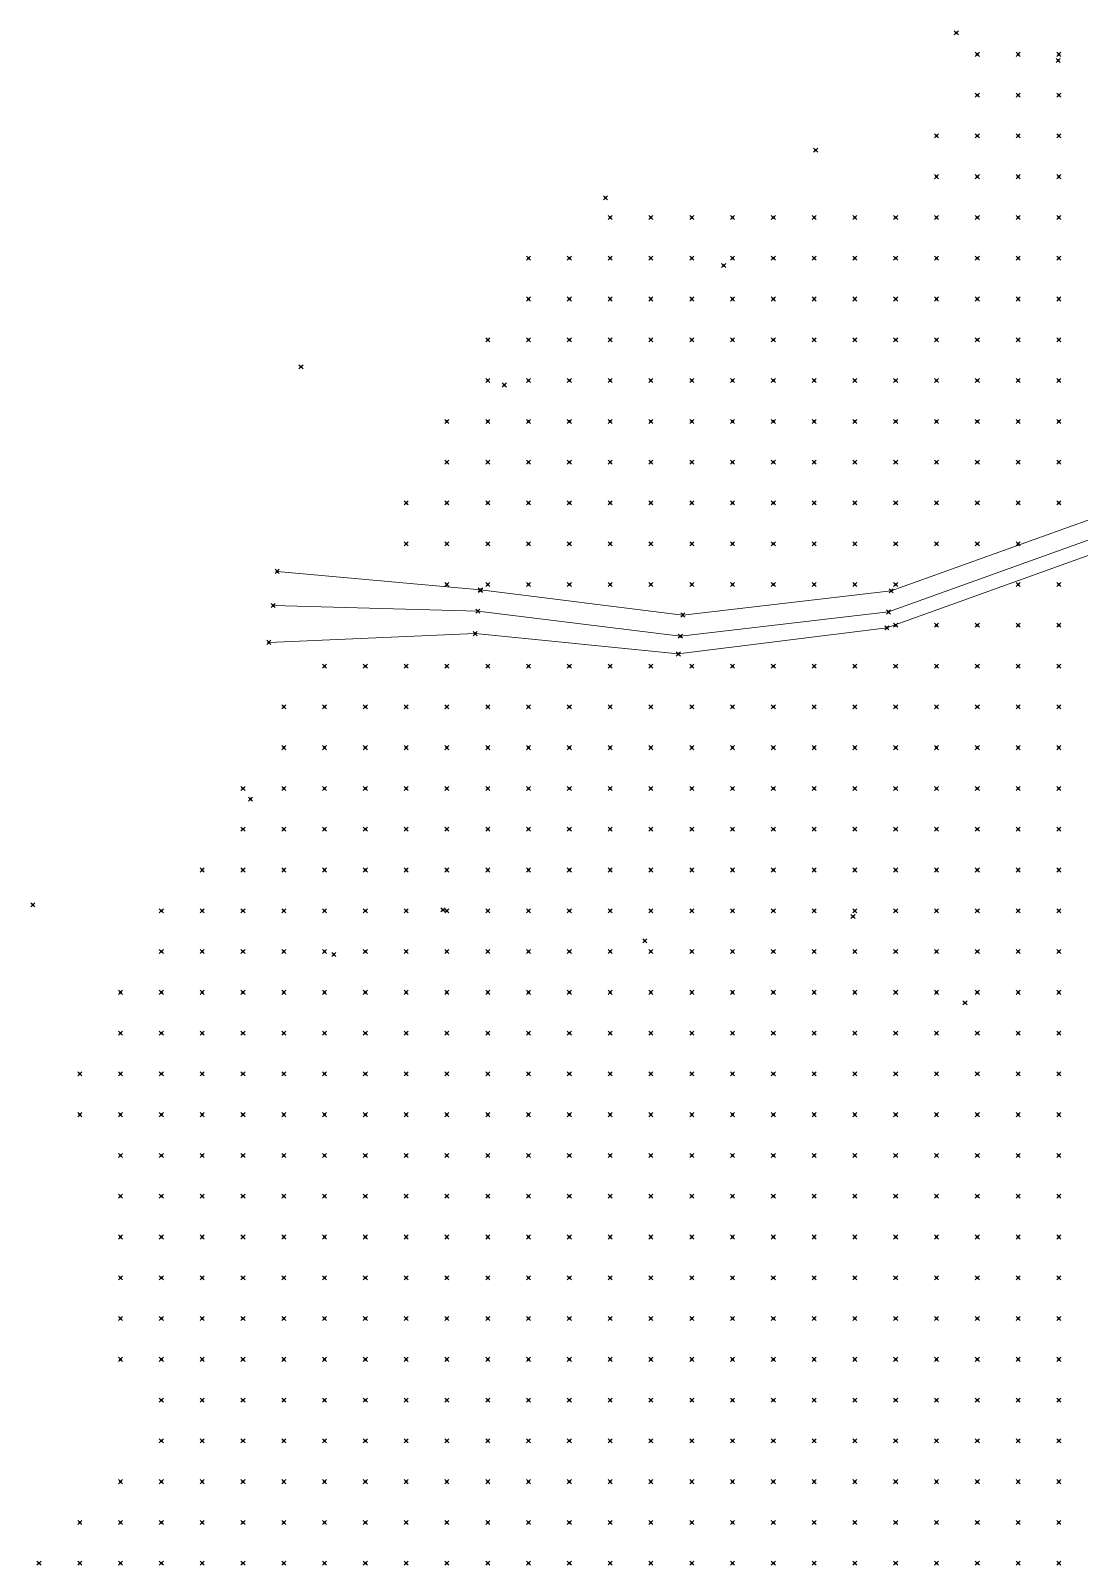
# Model space of a CAD drawing. Header units: metres. Extents: x 441556 to 446409, y 432338 to 461058.
# Drawn here: x 442526.3 to 442603.4, y 457675.8 to 457788.6 of the extents above; entities that cross this region are included whole.
import ezdxf

# ---------------------------------------------------------------- set-up
doc = ezdxf.new("R2010")
doc.units = ezdxf.units.M
doc.header["$MEASUREMENT"] = 0
doc.header["$PDMODE"] = 35
doc.header["$PDSIZE"] = 0.15
for name, color, linetype, lineweight in [('DTM-BRE-RevN_GRP_FIRUL APEI', 2, 'Continuous', 0), ('DTM-BRE-RevN_GRP_RAU', 2, 'Continuous', 0), ('DTM-NOK-RevN_LIDAR_co_lidar', 91, 'Continuous', 0), ('DTM-NOK-RevN_RTK', 32, 'Continuous', 0)]:
    doc.layers.add(name, color=color, linetype=linetype, lineweight=lineweight)

msp = doc.modelspace()

# ---------------------------------------------------------------- linework, layer by layer
at = {"layer": 'DTM-BRE-RevN_GRP_FIRUL APEI'}
for p, q in [((442589.35, 457745.867, 416.445), (442610.37, 457753.434, 407.674)), ((442544.1, 457746.342, 430.657), (442559.153, 457745.925, 426.169)), ((442559.153, 457745.925, 426.169), (442574.04, 457744.081, 422.297)), ((442574.04, 457744.081, 422.297), (442589.35, 457745.867, 416.445))]:
    msp.add_line(p, q, dxfattribs=at)
at = {"layer": 'DTM-BRE-RevN_GRP_RAU'}
for p, q in [((442589.532, 457747.422, 417.235), (442610.552, 457754.989, 408.464)), ((442589.215, 457744.704, 417.235), (442610.234, 457752.271, 408.464)), ((442544.393, 457748.855, 431.424), (442559.336, 457747.489, 426.765)), ((442559.336, 457747.489, 426.765), (442574.223, 457745.645, 422.892)), ((442574.223, 457745.645, 422.892), (442589.532, 457747.422, 417.235)), ((442543.784, 457743.633, 431.538), (442558.961, 457744.276, 426.595)), ((442558.961, 457744.276, 426.595), (442573.888, 457742.778, 422.939)), ((442573.888, 457742.778, 422.939), (442589.215, 457744.704, 417.235))]:
    msp.add_line(p, q, dxfattribs=at)
at = {"layer": 'DTM-NOK-RevN_LIDAR_co_lidar'}
for p in [(442595.87, 457786.88, 437.833), (442598.869, 457786.88, 436.576), (442601.869, 457786.88, 434.949), (442601.823, 457786.431, 434.556), (442595.87, 457783.88, 436.625), (442598.869, 457783.88, 435.071), (442601.869, 457783.88, 432.991), (442583.985, 457779.838, 441.113), (442592.871, 457780.881, 435.696), (442595.87, 457780.881, 433.888), (442598.869, 457780.881, 432.682), (442601.869, 457780.881, 431.292), (442592.871, 457777.882, 433.759), (442595.87, 457777.882, 431.317), (442598.869, 457777.882, 429.829), (442601.869, 457777.882, 428.684), (442568.531, 457776.321, 446.311), (442568.876, 457774.882, 445.764), (442571.875, 457774.882, 444.839), (442574.875, 457774.882, 443.584), (442577.874, 457774.882, 442.08), (442580.873, 457774.882, 440.17), (442583.873, 457774.882, 437.984), (442586.872, 457774.882, 436.027), (442589.871, 457774.882, 433.927), (442592.871, 457774.882, 431.803), (442595.87, 457774.882, 429.559), (442598.869, 457774.882, 427.323), (442601.869, 457774.882, 425.895), (442562.877, 457771.883, 445.781), (442565.877, 457771.883, 445.331), (442568.876, 457771.883, 444.675), (442571.875, 457771.883, 443.68), (442574.875, 457771.883, 442.336), (442577.874, 457771.883, 440.494), (442580.873, 457771.883, 438.282), (442583.873, 457771.883, 436.087), (442586.872, 457771.883, 433.666), (442589.871, 457771.883, 431.837), (442592.871, 457771.883, 430.021), (442595.87, 457771.883, 427.929), (442598.869, 457771.883, 425.425), (442601.869, 457771.883, 423.436), (442562.877, 457768.884, 444.593), (442565.877, 457768.884, 444.018), (442568.876, 457768.884, 443.239), (442571.875, 457768.884, 441.848), (442574.875, 457768.884, 439.983), (442577.874, 457768.884, 437.904), (442580.873, 457768.884, 435.763), (442583.873, 457768.884, 433.855), (442586.872, 457768.884, 431.65), (442589.871, 457768.884, 429.649), (442592.871, 457768.884, 428.069), (442595.87, 457768.884, 425.79), (442598.869, 457768.884, 423.541), (442601.869, 457768.884, 421.59), (442559.878, 457765.884, 443.327), (442562.877, 457765.884, 442.925), (442565.877, 457765.884, 442.363), (442568.876, 457765.884, 441.585), (442571.875, 457765.884, 439.784), (442574.875, 457765.884, 437.547), (442577.874, 457765.884, 435.579), (442580.873, 457765.884, 433.523), (442583.873, 457765.884, 431.681), (442586.872, 457765.884, 429.914), (442589.871, 457765.884, 428.046), (442592.871, 457765.884, 426.013), (442595.87, 457765.884, 423.958), (442598.869, 457765.884, 421.946), (442601.869, 457765.884, 419.718), (442559.878, 457762.885, 441.533), (442562.877, 457762.885, 440.993), (442565.877, 457762.885, 440.053), (442568.876, 457762.885, 438.825), (442571.875, 457762.885, 437.06), (442574.875, 457762.885, 435.16), (442577.874, 457762.885, 433.388), (442580.873, 457762.885, 431.468), (442583.873, 457762.885, 429.665), (442586.872, 457762.885, 428.093), (442589.871, 457762.885, 426.379), (442592.871, 457762.885, 424.076), (442595.87, 457762.885, 422.184), (442598.869, 457762.885, 420.269), (442601.869, 457762.885, 418.137), (442556.878, 457759.886, 439.286), (442559.878, 457759.886, 439.045), (442562.877, 457759.886, 438.374), (442565.877, 457759.886, 437.278), (442568.876, 457759.886, 435.901), (442571.875, 457759.886, 434.32), (442574.875, 457759.886, 432.745), (442577.874, 457759.886, 431.122), (442580.873, 457759.886, 429.372), (442583.873, 457759.886, 427.718), (442586.872, 457759.886, 426.203), (442589.871, 457759.886, 424.367), (442592.871, 457759.886, 422.269), (442595.87, 457759.886, 420.292), (442598.869, 457759.886, 418.39), (442601.869, 457759.886, 416.336), (442556.878, 457756.886, 436.279), (442559.878, 457756.886, 435.997), (442562.877, 457756.886, 435.264), (442565.877, 457756.886, 434.362), (442568.876, 457756.886, 433.17), (442571.875, 457756.886, 431.738), (442574.875, 457756.886, 430.411), (442577.874, 457756.886, 428.944), (442580.873, 457756.886, 427.281), (442583.873, 457756.886, 425.807), (442586.872, 457756.886, 424.354), (442589.871, 457756.886, 422.569), (442592.871, 457756.886, 420.581), (442595.87, 457756.886, 418.605), (442598.869, 457756.886, 416.715), (442601.869, 457756.886, 414.477), (442553.879, 457753.887, 433.663), (442556.878, 457753.887, 433.396), (442559.878, 457753.887, 433.144), (442562.877, 457753.887, 432.458), (442565.877, 457753.887, 431.41), (442568.876, 457753.887, 430.182), (442571.875, 457753.887, 429.109), (442574.875, 457753.887, 428.167), (442577.874, 457753.887, 426.892), (442580.873, 457753.887, 425.343), (442583.873, 457753.887, 423.932), (442586.872, 457753.887, 422.535), (442589.871, 457753.887, 420.914), (442592.871, 457753.887, 418.993), (442595.87, 457753.887, 417.137), (442598.869, 457753.887, 415.236), (442601.869, 457753.887, 412.916), (442553.879, 457750.888, 430.944), (442556.878, 457750.888, 430.581), (442559.878, 457750.888, 430.235), (442562.877, 457750.888, 429.587), (442565.877, 457750.888, 428.469), (442568.876, 457750.888, 427.516), (442571.875, 457750.888, 426.904), (442574.875, 457750.888, 426.112), (442577.874, 457750.888, 424.946), (442580.873, 457750.888, 423.61), (442583.873, 457750.888, 422.269), (442586.872, 457750.888, 420.835), (442589.871, 457750.888, 419.295), (442592.871, 457750.888, 417.419), (442595.87, 457750.888, 415.361), (442598.869, 457750.888, 413.593), (442556.878, 457747.888, 428.239), (442559.348, 457747.453, 427.15), (442559.878, 457747.888, 427.615), (442562.877, 457747.888, 426.862), (442565.877, 457747.888, 426.043), (442568.876, 457747.888, 425.555), (442571.875, 457747.888, 425.045), (442574.875, 457747.888, 424.182), (442577.874, 457747.888, 423.114), (442580.873, 457747.888, 421.87), (442583.873, 457747.888, 420.584), (442586.872, 457747.888, 419.268), (442589.871, 457747.888, 417.865), (442598.869, 457747.888, 413.457), (442601.869, 457747.888, 413.101), (442589.871, 457744.889, 417.797), (442592.871, 457744.889, 417.039), (442595.87, 457744.889, 416.87), (442598.869, 457744.889, 416.128), (442601.869, 457744.889, 415.995), (442547.88, 457741.89, 432.281), (442550.88, 457741.89, 431.346), (442553.879, 457741.89, 430.464), (442556.878, 457741.89, 429.545), (442559.878, 457741.89, 428.476), (442562.877, 457741.89, 427.504), (442565.877, 457741.89, 426.609), (442568.876, 457741.89, 425.474), (442571.875, 457741.89, 424.333), (442574.875, 457741.89, 423.369), (442577.874, 457741.89, 422.309), (442580.873, 457741.89, 421.395), (442583.873, 457741.89, 420.97), (442586.872, 457741.89, 420.598), (442589.871, 457741.89, 420.41), (442592.871, 457741.89, 420.264), (442595.87, 457741.89, 419.647), (442598.869, 457741.89, 419.329), (442601.869, 457741.89, 419.792), (442544.881, 457738.89, 435.293), (442547.88, 457738.89, 434.672), (442550.88, 457738.89, 433.673), (442553.879, 457738.89, 432.799), (442556.878, 457738.89, 431.775), (442559.878, 457738.89, 430.876), (442562.877, 457738.89, 429.912), (442565.877, 457738.89, 429.045), (442568.876, 457738.89, 427.9), (442571.875, 457738.89, 426.683), (442574.875, 457738.89, 425.529), (442577.874, 457738.89, 424.386), (442580.873, 457738.89, 423.749), (442583.873, 457738.89, 423.545), (442586.872, 457738.89, 423.534), (442589.871, 457738.89, 423.486), (442592.871, 457738.89, 423.125), (442595.87, 457738.89, 422.844), (442598.869, 457738.89, 422.274), (442601.869, 457738.89, 422.28), (442544.881, 457735.891, 438.233), (442547.88, 457735.891, 437.844), (442550.88, 457735.891, 436.573), (442553.879, 457735.891, 435.355), (442556.878, 457735.891, 434.262), (442559.878, 457735.891, 433.259), (442562.877, 457735.891, 432.394), (442565.877, 457735.891, 431.505), (442568.876, 457735.891, 430.45), (442571.875, 457735.891, 429.128), (442574.875, 457735.891, 427.806), (442577.874, 457735.891, 426.928), (442580.873, 457735.891, 426.51), (442583.873, 457735.891, 426.352), (442586.872, 457735.891, 426.355), (442589.871, 457735.891, 426.396), (442592.871, 457735.891, 426.16), (442595.87, 457735.891, 425.673), (442598.869, 457735.891, 425.031), (442601.869, 457735.891, 425.001), (442541.882, 457732.891, 442.974), (442544.881, 457732.891, 441.885), (442547.88, 457732.891, 440.868), (442550.88, 457732.891, 439.412), (442553.879, 457732.891, 437.913), (442556.878, 457732.891, 436.422), (442559.878, 457732.891, 435.195), (442562.877, 457732.891, 434.412), (442565.877, 457732.891, 433.808), (442568.876, 457732.891, 432.802), (442571.875, 457732.891, 431.728), (442574.875, 457732.891, 430.762), (442577.874, 457732.891, 429.868), (442580.873, 457732.891, 429.526), (442583.873, 457732.891, 429.464), (442586.872, 457732.891, 429.221), (442589.871, 457732.891, 429.102), (442592.871, 457732.891, 429.102), (442595.87, 457732.891, 428.633), (442598.869, 457732.891, 428.478), (442601.869, 457732.891, 427.624), (442541.882, 457729.892, 444.9), (442544.881, 457729.892, 444.192), (442547.88, 457729.892, 443.346), (442550.88, 457729.892, 441.69), (442553.879, 457729.892, 440.179), (442556.878, 457729.892, 438.88), (442559.878, 457729.892, 437.448), (442562.877, 457729.892, 436.94), (442565.877, 457729.892, 436.596), (442568.876, 457729.892, 435.297), (442571.875, 457729.892, 433.839), (442574.875, 457729.892, 433.009), (442577.874, 457729.892, 432.574), (442580.873, 457729.892, 432.23), (442583.873, 457729.892, 431.715), (442586.872, 457729.892, 431.338), (442589.871, 457729.892, 431.362), (442592.871, 457729.892, 431.306), (442595.87, 457729.892, 431.436), (442598.869, 457729.892, 430.936), (442601.869, 457729.892, 430.676), (442538.882, 457726.893, 446.922), (442541.882, 457726.893, 446.669), (442544.881, 457726.893, 446.193), (442547.88, 457726.893, 445.401), (442550.88, 457726.893, 444.415), (442553.879, 457726.893, 443.054), (442556.878, 457726.893, 441.901), (442559.878, 457726.893, 440.804), (442562.877, 457726.893, 440.154), (442565.877, 457726.893, 439.611), (442568.876, 457726.893, 438.288), (442571.875, 457726.893, 436.463), (442574.875, 457726.893, 435.185), (442577.874, 457726.893, 434.649), (442580.873, 457726.893, 434.357), (442583.873, 457726.893, 433.994), (442586.872, 457726.893, 433.577), (442589.871, 457726.893, 433.792), (442592.871, 457726.893, 434.205), (442595.87, 457726.893, 433.968), (442598.869, 457726.893, 433.799), (442601.869, 457726.893, 432.926), (442535.883, 457723.893, 449.32), (442538.882, 457723.893, 448.665), (442541.882, 457723.893, 448.065), (442544.881, 457723.893, 447.473), (442547.88, 457723.893, 446.817), (442550.88, 457723.893, 446.089), (442553.879, 457723.893, 445.325), (442556.878, 457723.893, 444.287), (442559.878, 457723.893, 443.414), (442562.877, 457723.893, 442.89), (442565.877, 457723.893, 442.372), (442568.876, 457723.893, 441.571), (442571.875, 457723.893, 440.008), (442574.875, 457723.893, 438.079), (442577.874, 457723.893, 437.089), (442580.873, 457723.893, 436.872), (442583.873, 457723.893, 436.403), (442586.872, 457723.893, 436.238), (442589.871, 457723.893, 436.198), (442592.871, 457723.893, 435.897), (442595.87, 457723.893, 435.475), (442598.869, 457723.893, 434.636), (442601.869, 457723.893, 433.62), (442535.883, 457720.894, 450.12), (442538.882, 457720.894, 449.48), (442541.882, 457720.894, 448.819), (442544.881, 457720.894, 448.014), (442547.88, 457720.894, 447.526), (442548.564, 457720.678, 447.452), (442550.88, 457720.894, 446.859), (442553.879, 457720.894, 446.213), (442556.878, 457720.894, 445.341), (442559.878, 457720.894, 444.635), (442562.877, 457720.894, 444.123), (442565.877, 457720.894, 443.587), (442568.876, 457720.894, 443.151), (442571.875, 457720.894, 442.471), (442574.875, 457720.894, 441.446), (442577.874, 457720.894, 440.453), (442580.873, 457720.894, 439.292), (442583.873, 457720.894, 438.063), (442586.872, 457720.894, 437.44), (442589.871, 457720.894, 436.753), (442592.871, 457720.894, 436.201), (442595.87, 457720.894, 435.525), (442598.869, 457720.894, 434.571), (442601.869, 457720.894, 433.277), (442532.884, 457717.895, 450.986), (442535.883, 457717.895, 450.235), (442538.882, 457717.895, 449.508), (442541.882, 457717.895, 448.791), (442544.881, 457717.895, 448.11), (442547.88, 457717.895, 447.46), (442550.88, 457717.895, 446.923), (442553.879, 457717.895, 446.272), (442556.878, 457717.895, 445.589), (442559.878, 457717.895, 444.997), (442562.877, 457717.895, 444.341), (442565.877, 457717.895, 443.799), (442568.876, 457717.895, 443.314), (442571.875, 457717.895, 442.869), (442574.875, 457717.895, 442.35), (442577.874, 457717.895, 441.674), (442580.873, 457717.895, 440.824), (442583.873, 457717.895, 439.338), (442586.872, 457717.895, 437.609), (442589.871, 457717.895, 436.825), (442592.871, 457717.895, 436.134), (442595.87, 457717.895, 435.559), (442598.869, 457717.895, 434.473), (442601.869, 457717.895, 433.484), (442594.963, 457717.126, 435.446), (442532.884, 457714.895, 450.501), (442535.883, 457714.895, 449.915), (442538.882, 457714.895, 449.167), (442541.882, 457714.895, 448.577), (442544.881, 457714.895, 447.967), (442547.88, 457714.895, 447.327), (442550.88, 457714.895, 446.665), (442553.879, 457714.895, 446.089), (442556.878, 457714.895, 445.485), (442559.878, 457714.895, 444.784), (442562.877, 457714.895, 444.282), (442565.877, 457714.895, 443.763), (442568.876, 457714.895, 443.223), (442571.875, 457714.895, 442.807), (442574.875, 457714.895, 442.388), (442577.874, 457714.895, 441.752), (442580.873, 457714.895, 440.886), (442583.873, 457714.895, 439.922), (442586.872, 457714.895, 438.813), (442589.871, 457714.895, 437.558), (442592.871, 457714.895, 436.527), (442595.87, 457714.895, 436.394), (442598.869, 457714.895, 435.146), (442601.869, 457714.895, 434.243), (442529.884, 457711.896, 451.507), (442532.884, 457711.896, 450.511), (442535.883, 457711.896, 449.592), (442538.882, 457711.896, 448.872), (442541.882, 457711.896, 448.187), (442544.881, 457711.896, 447.65), (442547.88, 457711.896, 447.139), (442550.88, 457711.896, 446.569), (442553.879, 457711.896, 445.957), (442556.878, 457711.896, 445.371), (442559.878, 457711.896, 444.725), (442562.877, 457711.896, 444.143), (442565.877, 457711.896, 443.564), (442568.876, 457711.896, 443.034), (442571.875, 457711.896, 442.591), (442574.875, 457711.896, 442.121), (442577.874, 457711.896, 441.532), (442580.873, 457711.896, 440.831), (442583.873, 457711.896, 440.068), (442586.872, 457711.896, 439.302), (442589.871, 457711.896, 438.568), (442592.871, 457711.896, 437.643), (442595.87, 457711.896, 436.917), (442598.869, 457711.896, 435.897), (442601.869, 457711.896, 435.006), (442529.884, 457708.897, 451.318), (442532.884, 457708.897, 450.219), (442535.883, 457708.897, 449.211), (442538.882, 457708.897, 448.313), (442541.882, 457708.897, 447.559), (442544.881, 457708.897, 446.88), (442547.88, 457708.897, 446.573), (442550.88, 457708.897, 446.153), (442553.879, 457708.897, 445.55), (442556.878, 457708.897, 445.013), (442559.878, 457708.897, 444.437), (442562.877, 457708.897, 443.826), (442565.877, 457708.897, 443.275), (442568.876, 457708.897, 442.776), (442571.875, 457708.897, 442.303), (442574.875, 457708.897, 441.802), (442577.874, 457708.897, 441.196), (442580.873, 457708.897, 440.605), (442583.873, 457708.897, 440.04), (442586.872, 457708.897, 439.205), (442589.871, 457708.897, 438.464), (442592.871, 457708.897, 437.702), (442595.87, 457708.897, 436.851), (442598.869, 457708.897, 435.705), (442601.869, 457708.897, 434.754), (442532.884, 457705.897, 449.776), (442535.883, 457705.897, 448.874), (442538.882, 457705.897, 447.855), (442541.882, 457705.897, 446.943), (442544.881, 457705.897, 446.174), (442547.88, 457705.897, 445.788), (442550.88, 457705.897, 445.476), (442553.879, 457705.897, 445.056), (442556.878, 457705.897, 444.539), (442559.878, 457705.897, 444.115), (442562.877, 457705.897, 443.527), (442565.877, 457705.897, 443.01), (442568.876, 457705.897, 442.532), (442571.875, 457705.897, 442.047), (442574.875, 457705.897, 441.52), (442577.874, 457705.897, 440.876), (442580.873, 457705.897, 440.332), (442583.873, 457705.897, 439.874), (442586.872, 457705.897, 439.159), (442589.871, 457705.897, 438.309), (442592.871, 457705.897, 437.389), (442595.87, 457705.897, 436.761), (442598.869, 457705.897, 435.906), (442601.869, 457705.897, 434.408), (442532.884, 457702.898, 449.176), (442535.883, 457702.898, 448.283), (442538.882, 457702.898, 447.487), (442541.882, 457702.898, 446.376), (442544.881, 457702.898, 445.647), (442547.88, 457702.898, 445.164), (442550.88, 457702.898, 444.766), (442553.879, 457702.898, 444.49), (442556.878, 457702.898, 444.071), (442559.878, 457702.898, 443.655), (442562.877, 457702.898, 443.15), (442565.877, 457702.898, 442.648), (442568.876, 457702.898, 442.17), (442571.875, 457702.898, 441.631), (442574.875, 457702.898, 441.106), (442577.874, 457702.898, 440.627), (442580.873, 457702.898, 440.1), (442583.873, 457702.898, 439.528), (442586.872, 457702.898, 438.857), (442589.871, 457702.898, 438.012), (442592.871, 457702.898, 437.092), (442595.87, 457702.898, 436.377), (442598.869, 457702.898, 435.49), (442601.869, 457702.898, 434.181), (442532.884, 457699.899, 448.531), (442535.883, 457699.899, 447.416), (442538.882, 457699.899, 446.626), (442541.882, 457699.899, 445.59), (442544.881, 457699.899, 445.02), (442547.88, 457699.899, 444.573), (442550.88, 457699.899, 444.148), (442553.879, 457699.899, 443.681), (442556.878, 457699.899, 443.277), (442559.878, 457699.899, 442.984), (442562.877, 457699.899, 442.644), (442565.877, 457699.899, 442.197), (442568.876, 457699.899, 441.735), (442571.875, 457699.899, 441.232), (442574.875, 457699.899, 440.76), (442577.874, 457699.899, 440.335), (442580.873, 457699.899, 439.802), (442583.873, 457699.899, 439.208), (442586.872, 457699.899, 438.531), (442589.871, 457699.899, 437.725), (442592.871, 457699.899, 436.912), (442595.87, 457699.899, 435.748), (442598.869, 457699.899, 434.745), (442601.869, 457699.899, 433.829), (442532.884, 457696.899, 447.79), (442535.883, 457696.899, 446.656), (442538.882, 457696.899, 445.94), (442541.882, 457696.899, 445.021), (442544.881, 457696.899, 444.472), (442547.88, 457696.899, 443.998), (442550.88, 457696.899, 443.511), (442553.879, 457696.899, 443.101), (442556.878, 457696.899, 442.653), (442559.878, 457696.899, 442.336), (442562.877, 457696.899, 441.956), (442565.877, 457696.899, 441.57), (442568.876, 457696.899, 441.229), (442571.875, 457696.899, 440.85), (442574.875, 457696.899, 440.394), (442577.874, 457696.899, 439.896), (442580.873, 457696.899, 439.412), (442583.873, 457696.899, 438.896), (442586.872, 457696.899, 438.259), (442589.871, 457696.899, 437.542), (442592.871, 457696.899, 436.646), (442595.87, 457696.899, 435.651), (442598.869, 457696.899, 434.678), (442601.869, 457696.899, 433.751), (442532.884, 457693.9, 447.101), (442535.883, 457693.9, 445.98), (442538.882, 457693.9, 445.225), (442541.882, 457693.9, 444.389), (442544.881, 457693.9, 443.872), (442547.88, 457693.9, 443.331), (442550.88, 457693.9, 442.874), (442553.879, 457693.9, 442.614), (442556.878, 457693.9, 442.224), (442559.878, 457693.9, 441.826), (442562.877, 457693.9, 441.4), (442565.877, 457693.9, 441.053), (442568.876, 457693.9, 440.732), (442571.875, 457693.9, 440.354), (442574.875, 457693.9, 439.911), (442577.874, 457693.9, 439.46), (442580.873, 457693.9, 439.075), (442583.873, 457693.9, 438.58), (442586.872, 457693.9, 437.878), (442589.871, 457693.9, 437.242), (442592.871, 457693.9, 436.363), (442595.87, 457693.9, 435.637), (442598.869, 457693.9, 434.669), (442601.869, 457693.9, 433.716), (442532.884, 457690.901, 446.392), (442535.883, 457690.901, 445.484), (442538.882, 457690.901, 444.609), (442541.882, 457690.901, 443.915), (442544.881, 457690.901, 443.371), (442547.88, 457690.901, 442.819), (442550.88, 457690.901, 442.436), (442553.879, 457690.901, 442.161), (442556.878, 457690.901, 441.869), (442559.878, 457690.901, 441.444), (442562.877, 457690.901, 441.009), (442565.877, 457690.901, 440.653), (442568.876, 457690.901, 440.267), (442571.875, 457690.901, 439.867), (442574.875, 457690.901, 439.479), (442577.874, 457690.901, 439.084), (442580.873, 457690.901, 438.703), (442583.873, 457690.901, 438.181), (442586.872, 457690.901, 437.464), (442589.871, 457690.901, 436.883), (442592.871, 457690.901, 436.134), (442595.87, 457690.901, 435.365), (442598.869, 457690.901, 434.299), (442601.869, 457690.901, 433.372), (442535.883, 457687.901, 445.276), (442538.882, 457687.901, 444.424), (442541.882, 457687.901, 443.762), (442544.881, 457687.901, 443.167), (442547.88, 457687.901, 442.602), (442550.88, 457687.901, 442.196), (442553.879, 457687.901, 441.89), (442556.878, 457687.901, 441.557), (442559.878, 457687.901, 441.107), (442562.877, 457687.901, 440.672), (442565.877, 457687.901, 440.315), (442568.876, 457687.901, 439.896), (442571.875, 457687.901, 439.525), (442574.875, 457687.901, 439.204), (442577.874, 457687.901, 438.778), (442580.873, 457687.901, 438.285), (442583.873, 457687.901, 437.724), (442586.872, 457687.901, 437.125), (442589.871, 457687.901, 436.553), (442592.871, 457687.901, 435.91), (442595.87, 457687.901, 435.108), (442598.869, 457687.901, 433.966), (442601.869, 457687.901, 433.057), (442535.883, 457684.902, 445.258), (442538.882, 457684.902, 444.356), (442541.882, 457684.902, 443.704), (442544.881, 457684.902, 443.133), (442547.88, 457684.902, 442.562), (442550.88, 457684.902, 442.04), (442553.879, 457684.902, 441.707), (442556.878, 457684.902, 441.288), (442559.878, 457684.902, 440.834), (442562.877, 457684.902, 440.472), (442565.877, 457684.902, 440.093), (442568.876, 457684.902, 439.655), (442571.875, 457684.902, 439.282), (442574.875, 457684.902, 438.911), (442577.874, 457684.902, 438.435), (442580.873, 457684.902, 437.906), (442583.873, 457684.902, 437.353), (442586.872, 457684.902, 436.801), (442589.871, 457684.902, 436.233), (442592.871, 457684.902, 435.671), (442595.87, 457684.902, 434.822), (442598.869, 457684.902, 433.763), (442601.869, 457684.902, 432.84), (442532.884, 457681.903, 445.808), (442535.883, 457681.903, 445.084), (442538.882, 457681.903, 444.176), (442541.882, 457681.903, 443.633), (442544.881, 457681.903, 442.995), (442547.88, 457681.903, 442.504), (442550.88, 457681.903, 441.922), (442553.879, 457681.903, 441.482), (442556.878, 457681.903, 441.07), (442559.878, 457681.903, 440.66), (442562.877, 457681.903, 440.302), (442565.877, 457681.903, 439.861), (442568.876, 457681.903, 439.446), (442571.875, 457681.903, 439.073), (442574.875, 457681.903, 438.577), (442577.874, 457681.903, 438.039), (442580.873, 457681.903, 437.571), (442583.873, 457681.903, 437.044), (442586.872, 457681.903, 436.451), (442589.871, 457681.903, 435.826), (442592.871, 457681.903, 435.114), (442595.87, 457681.903, 434.287), (442598.869, 457681.903, 433.43), (442601.869, 457681.903, 432.522), (442529.884, 457678.903, 446.011), (442532.884, 457678.903, 445.456), (442535.883, 457678.903, 444.603), (442538.882, 457678.903, 444.017), (442541.882, 457678.903, 443.365), (442544.881, 457678.903, 442.696), (442547.88, 457678.903, 442.251), (442550.88, 457678.903, 441.745), (442553.879, 457678.903, 441.263), (442556.878, 457678.903, 440.866), (442559.878, 457678.903, 440.445), (442562.877, 457678.903, 439.986), (442565.877, 457678.903, 439.557), (442568.876, 457678.903, 439.19), (442571.875, 457678.903, 438.874), (442574.875, 457678.903, 438.405), (442577.874, 457678.903, 437.809), (442580.873, 457678.903, 437.309), (442583.873, 457678.903, 436.778), (442586.872, 457678.903, 436.207), (442589.871, 457678.903, 435.481), (442592.871, 457678.903, 434.513), (442595.87, 457678.903, 433.821), (442598.869, 457678.903, 433.093), (442601.869, 457678.903, 432.303), (442526.885, 457675.904, 446.414), (442529.884, 457675.904, 445.542), (442532.884, 457675.904, 444.971), (442535.883, 457675.904, 444.274), (442538.882, 457675.904, 443.786), (442541.882, 457675.904, 443.043), (442544.881, 457675.904, 442.504), (442547.88, 457675.904, 441.989), (442550.88, 457675.904, 441.501), (442553.879, 457675.904, 441.111), (442556.878, 457675.904, 440.704), (442559.878, 457675.904, 440.16), (442562.877, 457675.904, 439.694), (442565.877, 457675.904, 439.303), (442568.876, 457675.904, 438.934), (442571.875, 457675.904, 438.631), (442574.875, 457675.904, 438.225), (442577.874, 457675.904, 437.644), (442580.873, 457675.904, 437.106), (442583.873, 457675.904, 436.624), (442586.872, 457675.904, 436.133), (442589.871, 457675.904, 435.525), (442592.871, 457675.904, 434.623), (442595.87, 457675.904, 433.762), (442598.869, 457675.904, 433.043), (442601.869, 457675.904, 432.189)]:
    msp.add_point(p, dxfattribs=at)
at = {"layer": 'DTM-NOK-RevN_RTK'}
for p in [(442594.326, 457788.47, 439.338), (442577.225, 457771.352, 440.841), (442546.15, 457763.895, 445.31), (442561.096, 457762.559, 441.382), (442544.393, 457748.855, 431.424), (442559.336, 457747.489, 426.765), (442589.532, 457747.422, 417.235), (442544.1, 457746.342, 430.657), (442559.153, 457745.925, 426.169), (442574.223, 457745.645, 422.892), (442589.35, 457745.867, 416.445), (442558.961, 457744.276, 426.595), (442574.04, 457744.081, 422.297), (442589.215, 457744.704, 417.235), (442543.784, 457743.633, 431.538), (442573.888, 457742.778, 422.939), (442542.438, 457732.11, 443.713), (442526.427, 457724.33, 450.77), (442556.587, 457723.953, 444.824), (442586.734, 457723.467, 436.858), (442571.424, 457721.681, 442.71)]:
    msp.add_point(p, dxfattribs=at)

doc.saveas('drawing.dxf')
